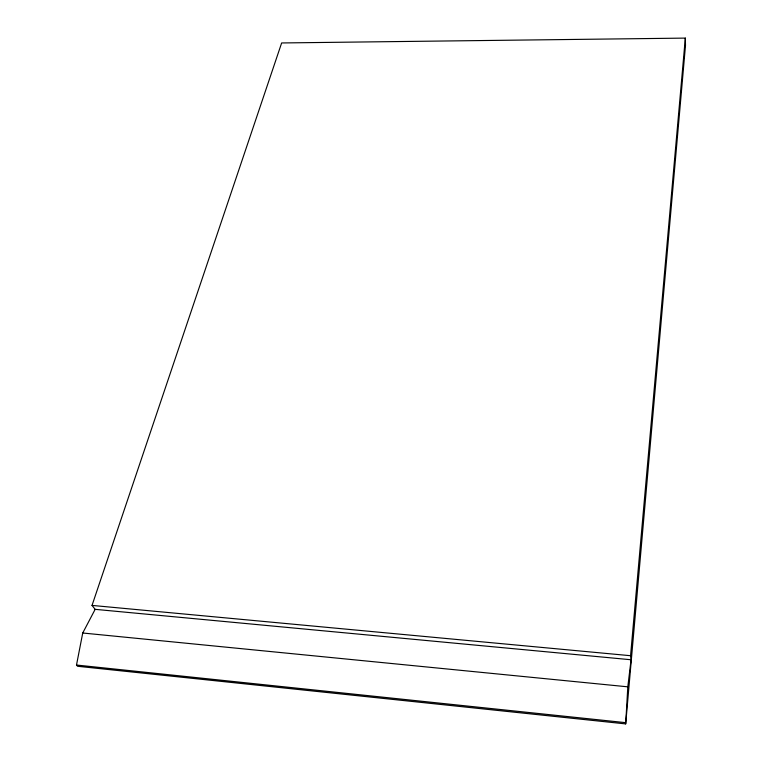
<?xml version="1.0" encoding="UTF-8"?>
<svg xmlns="http://www.w3.org/2000/svg" width="762" height="762" viewBox="0 0 762 762"><rect width="100%" height="100%" fill="white"/><g stroke="black" fill="none" stroke-linecap="round" stroke-linejoin="round"><path stroke-width="1.14" d="M625.688 723.9L627.812 686.829L631.06 659.759L95.155 609.343L92.031 605.409L281.645 42.958L685.324 38.1L685.505 45.263L625.688 723.9L77.581 666.274L76.495 665.036L82.734 633.003L95.155 609.343M631.222 661.092L630.565 655.711L685.324 38.1M92.031 605.409L630.565 655.711M82.734 633.003L627.812 686.829M76.495 665.036L625.507 722.643"/></g></svg>
